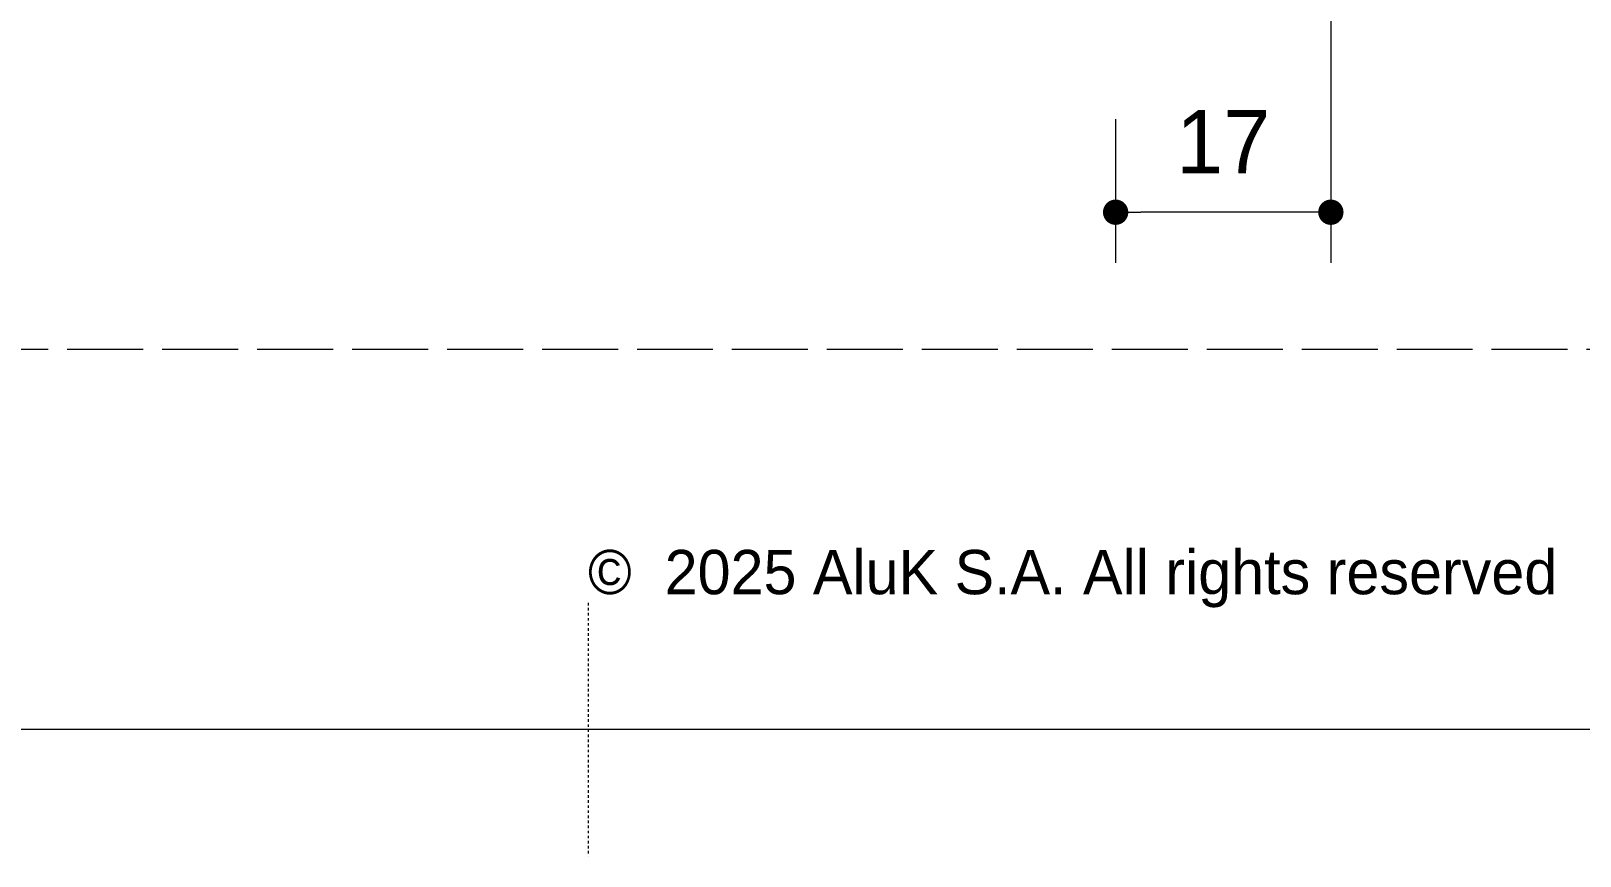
# Model space of a CAD drawing. Header units: millimetres. Extents: x -576 to 4430, y -1196 to 2690.
# Drawn here: x 1925 to 1986.2, y -791 to -758.4 of the extents above; entities that cross this region are included whole.
import ezdxf

# ---------------------------------------------------------------- set-up
doc = ezdxf.new("R2010")
doc.units = ezdxf.units.MM
doc.header["$LTSCALE"] = 0.25
doc.header["$MEASUREMENT"] = 0
doc.linetypes.add('ACAD_ISO02W100', pattern=[15, 12, -3])
doc.linetypes.add('DOT2', pattern=[0.125, 0, -0.125])
doc.layers.get('0').update_dxf_attribs({"lineweight": 5})
doc.layers.get('Defpoints').update_dxf_attribs({"lineweight": 5})
doc.layers.add('01_Dimension', color=251, linetype='Continuous', lineweight=9)
doc.layers.add('01_Text', color=40, linetype='Continuous', lineweight=25)
doc.layers.add('02_Block Frame', color=7, linetype='Continuous', lineweight=5, true_color=0xe2001a, plot=False)
doc.layers.add('02_Layout Grid', color=252, linetype='DOT2', lineweight=5, plot=False, transparency=0.5)
doc.styles.add('Aluk Text', font='GOTHIC.TTF')
doc.dimstyles.new('ALUK Manual 1-2', dxfattribs={"dimtxt": 2.5, "dimasz": 1, "dimexe": 2, "dimexo": 4, "dimgap": 1.5, "dimtad": 3, "dimdec": 1, "dimlfac": 2, "dimdsep": 46, "dimtxsty": 'Aluk Text', "dimblk": 'DOT', "dimcen": 0, "dimclrd": 256, "dimclre": 256, "dimclrt": 6, "dimaunit": 1, "dimadec": 0, "dimazin": 0, "dimtfac": 0.7, "dimtdec": 1, "dimtmove": 0, "dimatfit": 3, "dimldrblk": 'DOT', "dimfxl": 1, "dimtolj": 2, "dimlwd": -1, "dimlwe": -1, "dimarcsym": 0})

# ---------------------------------------------------------------- blocks, each defined once
blk = doc.blocks.new('_Dot')
at = {"color": 0, "linetype": 'ByBlock', "lineweight": -2}
blk.add_line((-0.5, 0), (-1, 0), dxfattribs=at)
at = {"color": 0, "linetype": 'ByBlock', "const_width": 0.5}
blk.add_lwpolyline([(-0.25, 0, 1), (0.25, 0, 1)], format="xyb", close=True, dxfattribs=at)
blk = doc.blocks.new('*D279')
at = {"layer": '01_Dimension', "transparency": 16777216}
for p, q in [((1976.333963698571, -729.6929907382447), (1976.333963698571, -767.5730915769797)), ((1967.833963698571, -761.8940386046528), (1967.833963698571, -767.5730915769797)), ((1975.333963698571, -765.5730915769797), (1968.833963698571, -765.5730915769797))]:
    blk.add_line(p, q, dxfattribs=at)
at = {"layer": 'Defpoints', "color": 0, "transparency": 16777216}
for p in [(1976.333963698571, -725.6929907382447), (1967.833963698571, -757.8940386046528), (1967.833963698571, -765.5730915769797)]:
    blk.add_point(p, dxfattribs=at)
at = {"layer": '01_Dimension', "transparency": 16777216, "rotation": 180}
blk.add_blockref('_Dot', (1967.833963698571, -765.5730915769797), dxfattribs=at)
at = {"layer": '01_Dimension', "transparency": 16777216}
blk.add_blockref('_Dot', (1976.333963698571, -765.5730915769797), dxfattribs=at)
at = {"layer": '01_Dimension', "color": 2, "transparency": 16777216, "insert": (1972.083963698571, -762.7916503805146), "char_height": 2.5, "attachment_point": 5, "style": 'Aluk Text'}
blk.add_mtext('\\A2;17', dxfattribs=at)
blk = doc.blocks.new('A$C14581')
at = {"layer": '01_Text', "insert": (0, -0.1880368323081711), "char_height": 2, "attachment_point": 7, "style": 'Aluk Text'}
blk.add_mtext_dynamic_manual_height_columns('{\\fPoppins|b0|i0|c0|p2;\\H0.875x;©  2025 AluK S.A. All rights reserved}', width=51.33510781182122, gutter_width=204.2465904131937, heights=[0], dxfattribs=at)
blk = doc.blocks.new('PAGE pari')
at = {"layer": '02_Block Frame'}
blk.add_lwpolyline([(0, 0), (0, 297), (210, 297), (210, 0)], close=True, dxfattribs=at)
at = {"layer": '02_Block Frame', "linetype": 'ACAD_ISO02W100'}
blk.add_lwpolyline([(14.93380267469274, 14.99999999998602), (14.93380267469456, 281.999999999986), (191.9338026746927, 281.999999999986), (191.9338026746927, 14.99999999998602)], close=True, dxfattribs=at)
at = {"layer": '02_Layout Grid', "color": 6, "ltscale": 0.25}
blk.add_line((127, 5), (127, -5), dxfattribs=at)
at = {"layer": '01_Text'}
blk.add_blockref('A$C14581', (127, 5), dxfattribs=at)

msp = doc.modelspace()

# ---------------------------------------------------------------- block references
msp.add_blockref('PAGE pari', (1819.999999999999, -785.9999999999966))

# ---------------------------------------------------------------- dimensions: what is measured, and where the dimension line sits
at = {"layer": '01_Dimension'}
dim = msp.add_linear_dim(base=(1967.833963698571, -765.5730915769797), p1=(1976.333963698571, -725.6929907382447), p2=(1967.833963698571, -757.8940386046528), dimstyle='ALUK Manual 1-2', override={"dimclrt": 2}, dxfattribs=at)
dim.commit()
dim.dimension.update_dxf_attribs({"geometry": '*D279', "text_midpoint": (1972.083963698571, -762.7916503805146)})

doc.saveas('drawing.dxf')
